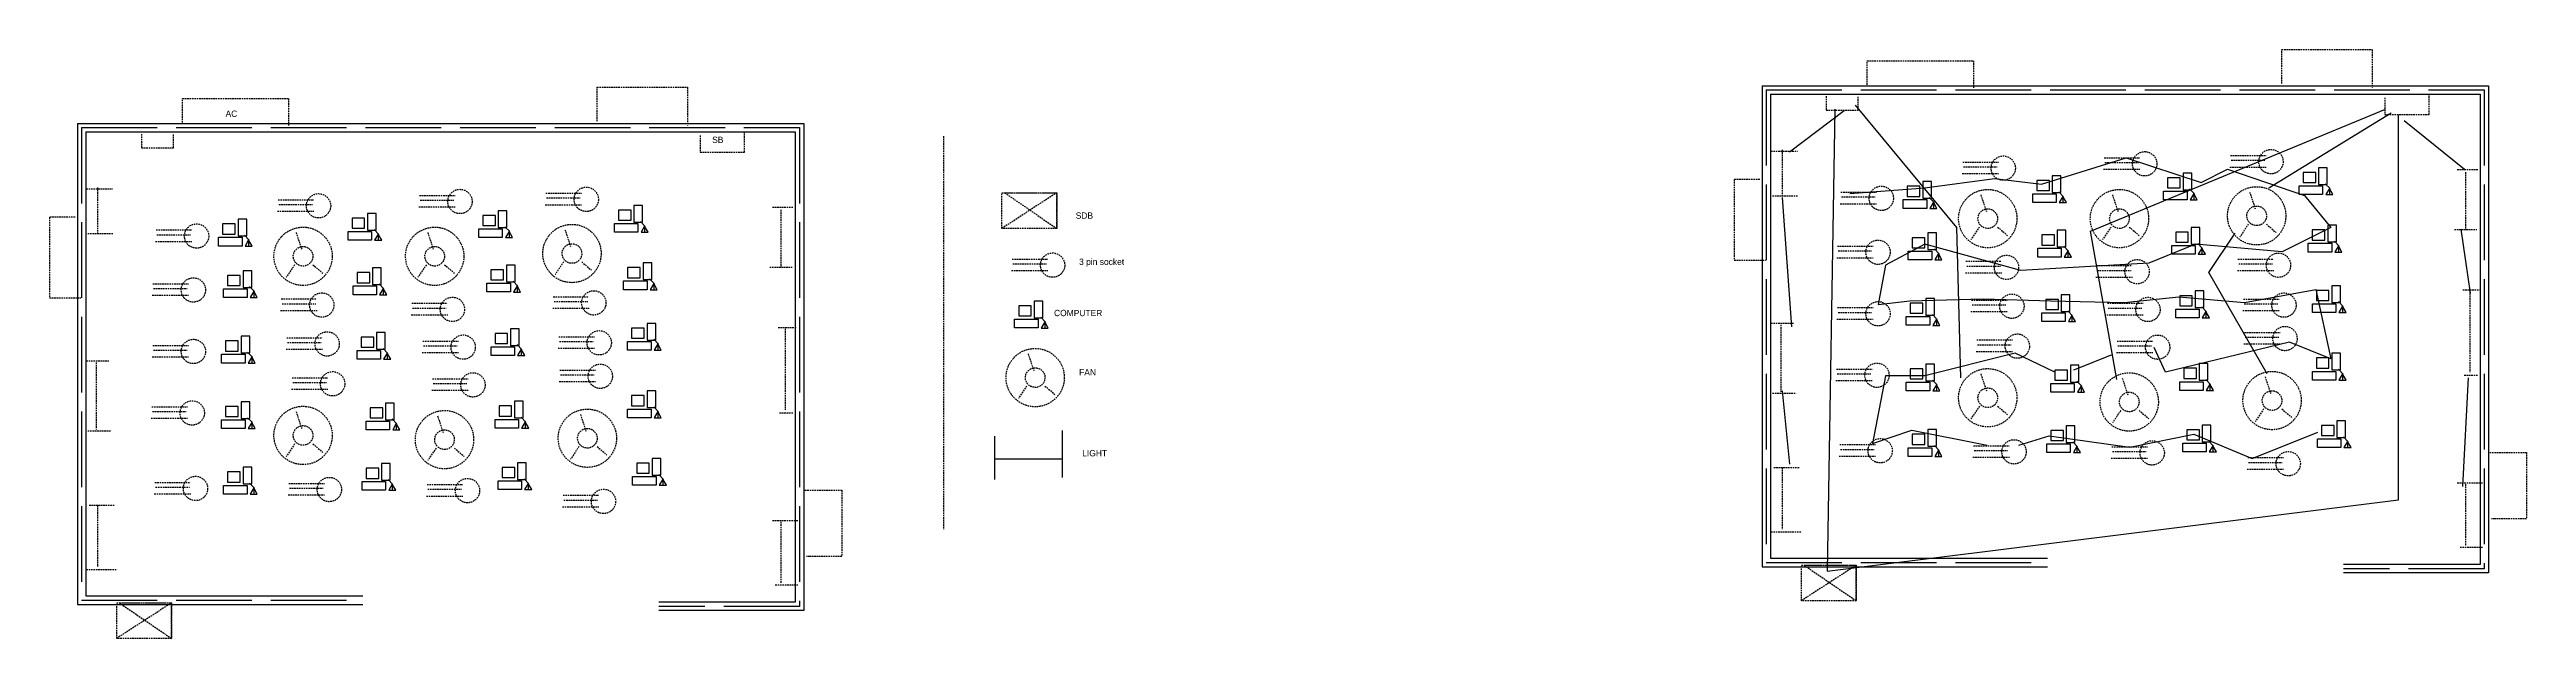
# Model space of a CAD drawing. Header units: inches. Extents: x -393 to 5496, y 108 to 1509.
import ezdxf

# ---------------------------------------------------------------- set-up
doc = ezdxf.new("R2010")
doc.units = ezdxf.units.IN
doc.header["$LTSCALE"] = 15
doc.header["$MEASUREMENT"] = 0
doc.linetypes.add('ACAD_ISO02W100', pattern=[15, 12, -3])
doc.linetypes.add('DASHED2', pattern=[0.375, 0.25, -0.125])

msp = doc.modelspace()

# ---------------------------------------------------------------- linework, layer by layer
at = {"color": 0, "linetype": 'DASHED2'}
for p, q in [((3928.9, 1424.5), (3928.9, 1481.6)), ((3928.9, 1481.6), (4181.2, 1481.6)), ((4181.2, 1481.6), (4181.2, 1417.8)), ((4914.5, 1427.9), (4914.5, 1508.5)), ((4914.5, 1508.5), (5129.8, 1508.5)), ((5129.8, 1508.5), (5129.8, 1417.8)), ((908.6, 1338.3), (908.6, 1418.9)), ((908.6, 1418.9), (1123.8, 1418.9)), ((1123.8, 1418.9), (1123.8, 1328.2)), ((-77, 1334.9), (-77, 1392)), ((-77, 1392), (175.2, 1392)), ((175.2, 1392), (175.2, 1328.2)), ((3831.5, 1397.3), (3831.5, 1364.3)), ((3831.5, 1364.3), (3907.3, 1364.3)), ((3907.3, 1364.3), (3907.3, 1397.3)), ((5159.9, 1394), (5159.9, 1354.4)), ((5265.4, 1354.4), (5265.4, 1400.6)), ((-174.4, 1307.7), (-174.4, 1274.7)), ((-98.6, 1274.7), (-98.6, 1307.7)), ((1154, 1304.4), (1154, 1264.9)), ((1259.5, 1264.9), (1259.5, 1311)), ((1732.7, 1302.6), (1732.7, 368.4)), ((5159.9, 1354.4), (5265.4, 1354.4)), ((-174.4, 1274.7), (-98.6, 1274.7)), ((1154, 1264.9), (1259.5, 1264.9)), ((3700.1, 1266.9), (3763.3, 1266.9)), ((3726.7, 1270.2), (3726.7, 1160.4)), ((4156, 1241.1), (4240.8, 1241.1)), ((4156, 1241.1), (4231, 1241.1)), ((4492.2, 1251.4), (4577.1, 1251.4)), ((4492.2, 1251.4), (4567.3, 1251.4)), ((4493.9, 1240.1), (4574.1, 1240.1)), ((4792.5, 1256.5), (4877.4, 1256.5)), ((4792.5, 1256.5), (4867.6, 1256.5)), ((4794.2, 1245.2), (4874.4, 1245.2)), ((-279.2, 1180.6), (-279.2, 1070.8)), ((3673.2, 1199.3), (3612.7, 1199.3)), ((3612.7, 1199.3), (3612.7, 1007.7)), ((4154.5, 1213.8), (4241.1, 1213.8)), ((4157.7, 1229.8), (4237.9, 1229.8)), ((4490.7, 1224), (4577.3, 1224)), ((4791, 1229.2), (4877.6, 1229.2)), ((5331.8, 1223.7), (5381.7, 1223.7)), ((5351.7, 1217), (5351.7, 1080.6)), ((-305.8, 1177.3), (-242.6, 1177.3)), ((148.5, 1124.2), (235.2, 1124.2)), ((150.1, 1151.5), (234.9, 1151.5)), ((150.1, 1151.5), (225.1, 1151.5)), ((151.8, 1140.2), (232, 1140.2)), ((484.8, 1134.5), (571.4, 1134.5)), ((486.3, 1161.8), (571.1, 1161.8)), ((486.3, 1161.8), (561.4, 1161.8)), ((488, 1150.5), (568.2, 1150.5)), ((785.1, 1139.6), (871.7, 1139.6)), ((786.6, 1166.9), (871.5, 1166.9)), ((786.6, 1166.9), (861.7, 1166.9)), ((788.3, 1155.6), (868.5, 1155.6)), ((1325.8, 1134.1), (1375.8, 1134.1)), ((1345.8, 1127.4), (1345.8, 991)), ((1871.2, 1083.3), (1871.2, 1168.1)), ((1871.2, 1168.1), (2001.7, 1168.1)), ((2001.7, 1168.1), (1871.2, 1083.3)), ((1877.7, 1168.1), (2001.7, 1168.1)), ((1877.7, 1168.1), (2001.7, 1083.3)), ((2001.7, 1168.1), (2001.7, 1083.3)), ((2001.7, 1083.3), (2001.7, 1168.1)), ((3703.4, 1160.4), (3763.3, 1160.4)), ((3864.4, 1142), (3951, 1142)), ((3865.9, 1169.3), (3950.8, 1169.3)), ((3865.9, 1169.3), (3941, 1169.3)), ((3867.6, 1158), (3947.8, 1158)), ((4198.9, 1163.1), (4212.2, 1123.2)), ((4511.9, 1163.1), (4525.2, 1123.2)), ((4838.2, 1169.8), (4851.6, 1129.9)), ((-332.7, 1109.7), (-393.3, 1109.7)), ((-393.3, 1109.7), (-393.3, 918.1)), ((-302.5, 1070.8), (-242.6, 1070.8)), ((-140, 1079.7), (-55.1, 1079.7)), ((-140, 1079.7), (-64.9, 1079.7)), ((-138.3, 1068.4), (-58.1, 1068.4)), ((193, 1073.5), (206.3, 1033.6)), ((506, 1073.5), (519.3, 1033.6)), ((832.3, 1080.2), (845.6, 1040.3)), ((2001.7, 1083.3), (1871.2, 1083.3)), ((4195.6, 1086.6), (4175.6, 1056.7)), ((4238.8, 1086.6), (4262.2, 1066.6)), ((4508.6, 1086.6), (4488.6, 1056.7)), ((4551.9, 1086.6), (4575.2, 1066.6)), ((4834.9, 1093.3), (4814.9, 1063.3)), ((4878.2, 1093.3), (4901.5, 1073.3)), ((5325.1, 1080.6), (5378.4, 1080.6)), ((-141.5, 1052.4), (-54.9, 1052.4)), ((829, 1003.7), (809, 973.7)), ((872.3, 1003.7), (895.6, 983.7)), ((1895.5, 1010.5), (1980.3, 1010.5)), ((1895.5, 1010.5), (1970.5, 1010.5)), ((3612.7, 1007.7), (3686.7, 1007.7)), ((3856.7, 1013.7), (3943.3, 1013.7)), ((3858.2, 1041.1), (3943.1, 1041.1)), ((3858.2, 1041.1), (3933.3, 1041.1)), ((3859.9, 1029.8), (3940.1, 1029.8)), ((4163.7, 1005.2), (4248.5, 1005.2)), ((4163.7, 1005.2), (4238.7, 1005.2)), ((4810.5, 1010.3), (4895.3, 1010.3)), ((4810.5, 1010.3), (4885.5, 1010.3)), ((-147.7, 951.5), (-62.8, 951.5)), ((-147.7, 951.5), (-72.6, 951.5)), ((189.6, 997), (169.7, 967.1)), ((232.9, 997), (256.2, 977)), ((502.7, 997), (482.7, 967.1)), ((545.9, 997), (569.3, 977)), ((1319.2, 991), (1372.5, 991)), ((1893.9, 983.1), (1980.6, 983.1)), ((1897.2, 999.2), (1977.4, 999.2)), ((4162.2, 977.8), (4248.8, 977.8)), ((4165.4, 993.9), (4245.6, 993.9)), ((4472.7, 967.6), (4559.4, 967.6)), ((4474.2, 994.9), (4559.1, 994.9)), ((4474.2, 994.9), (4549.3, 994.9)), ((4475.9, 983.6), (4556.2, 983.6)), ((4809, 983), (4895.6, 983)), ((4812.2, 999), (4892.4, 999)), ((-393.3, 918.1), (-319.2, 918.1)), ((-149.2, 924.2), (-62.6, 924.2)), ((-146, 940.2), (-65.8, 940.2)), ((156.2, 888.2), (242.9, 888.2)), ((157.8, 915.6), (242.6, 915.6)), ((157.8, 915.6), (232.8, 915.6)), ((159.5, 904.3), (239.7, 904.3)), ((468.3, 905.3), (553.2, 905.3)), ((468.3, 905.3), (543.4, 905.3)), ((470, 894), (550.2, 894)), ((803.1, 893.4), (889.7, 893.4)), ((804.6, 920.7), (889.4, 920.7)), ((804.6, 920.7), (879.6, 920.7)), ((806.3, 909.4), (886.5, 909.4)), ((3858.2, 894.9), (3943.1, 894.9)), ((3858.2, 894.9), (3933.3, 894.9)), ((3859.9, 883.6), (3940.1, 883.6)), ((4175, 885.5), (4261.6, 885.5)), ((4176.5, 912.9), (4261.3, 912.9)), ((4176.5, 912.9), (4251.6, 912.9)), ((4178.2, 901.5), (4258.4, 901.5)), ((4499.9, 905.2), (4584.8, 905.2)), ((4499.9, 905.2), (4575, 905.2)), ((4501.6, 893.9), (4581.8, 893.9)), ((4821.8, 888.1), (4908.4, 888.1)), ((4823.3, 915.4), (4908.2, 915.4)), ((4823.3, 915.4), (4898.4, 915.4)), ((4825, 904.1), (4905.2, 904.1)), ((5345.1, 937.5), (5388.4, 937.5)), ((5361.7, 934.2), (5361.7, 741.2)), ((466.8, 878), (553.5, 878)), ((817.4, 825.8), (902.3, 825.8)), ((817.4, 825.8), (892.5, 825.8)), ((1339.2, 847.9), (1382.4, 847.9)), ((1355.8, 844.6), (1355.8, 651.6)), ((3700.1, 857.7), (3753.3, 857.7)), ((3723.4, 854.3), (3723.4, 694.6)), ((3856.7, 867.6), (3943.3, 867.6)), ((4498.4, 877.8), (4585, 877.8)), ((4825.9, 835.9), (4910.7, 835.9)), ((4825.9, 835.9), (4900.9, 835.9)), ((4827.6, 824.6), (4907.8, 824.6)), ((-305.8, 768.1), (-252.6, 768.1)), ((-149.2, 778), (-62.6, 778)), ((-147.7, 805.3), (-62.8, 805.3)), ((-147.7, 805.3), (-72.6, 805.3)), ((-146, 794), (-65.8, 794)), ((169.1, 795.9), (255.7, 795.9)), ((170.6, 823.3), (255.4, 823.3)), ((170.6, 823.3), (245.6, 823.3)), ((172.3, 812), (252.5, 812)), ((492.5, 788.2), (579.1, 788.2)), ((494, 815.6), (578.8, 815.6)), ((494, 815.6), (569.1, 815.6)), ((495.7, 804.3), (575.9, 804.3)), ((815.9, 798.5), (902.5, 798.5)), ((819.1, 814.5), (899.3, 814.5)), ((1933.7, 785.1), (1947, 745.2)), ((4187.8, 790.6), (4274.5, 790.6)), ((4189.3, 818), (4274.2, 818)), ((4189.3, 818), (4264.4, 818)), ((4191, 806.7), (4271.2, 806.7)), ((4521.5, 788.1), (4608.1, 788.1)), ((4523, 815.4), (4607.9, 815.4)), ((4523, 815.4), (4598.1, 815.4)), ((4524.7, 804.1), (4604.9, 804.1)), ((4824.4, 808.6), (4911, 808.6)), ((-282.5, 764.7), (-282.5, 605)), ((183.4, 728.4), (268.3, 728.4)), ((183.4, 728.4), (258.5, 728.4)), ((185.1, 717.1), (265.3, 717.1)), ((517.1, 725.8), (601.9, 725.8)), ((517.1, 725.8), (592.2, 725.8)), ((518.8, 714.5), (599, 714.5)), ((818.5, 719), (905.1, 719)), ((820, 746.3), (904.8, 746.3)), ((820, 746.3), (895, 746.3)), ((821.7, 735), (901.9, 735)), ((1930.4, 708.6), (1910.4, 678.6)), ((1973.7, 708.6), (1997, 688.6)), ((3854.2, 721.4), (3940.8, 721.4)), ((3855.7, 748.7), (3940.5, 748.7)), ((3855.7, 748.7), (3930.7, 748.7)), ((3857.4, 737.4), (3937.6, 737.4)), ((4198.9, 737.2), (4212.2, 697.3)), ((4535.2, 727.3), (4548.5, 687.3)), ((4874.9, 730.6), (4888.2, 690.7)), ((5348.4, 734.6), (5381.7, 734.6)), ((-150.3, 659.1), (-65.4, 659.1)), ((-150.3, 659.1), (-75.2, 659.1)), ((181.9, 701), (268.5, 701)), ((515.6, 698.5), (602.2, 698.5)), ((3703.4, 691.3), (3760, 691.3)), ((4195.6, 660.7), (4175.6, 630.8)), ((4238.8, 660.7), (4262.2, 640.8)), ((4531.9, 650.7), (4511.9, 620.8)), ((4575.2, 650.7), (4598.5, 630.8)), ((4871.5, 654.1), (4851.6, 624.1)), ((4914.8, 654.1), (4938.1, 634.1)), ((-302.5, 601.7), (-245.9, 601.7)), ((-151.8, 631.8), (-65.1, 631.8)), ((-148.6, 647.8), (-68.3, 647.8)), ((193, 647.6), (206.3, 607.7)), ((529.3, 637.7), (542.6, 597.7)), ((869, 641), (882.3, 601.1)), ((1342.5, 645), (1375.8, 645)), ((189.6, 571.1), (169.7, 541.2)), ((232.9, 571.1), (256.2, 551.2)), ((526, 561.1), (506, 531.2)), ((569.3, 561.1), (592.6, 541.2)), ((865.6, 564.5), (845.6, 534.5)), ((908.9, 564.5), (932.2, 544.5)), ((3861.9, 541.9), (3948.5, 541.9)), ((3863.4, 569.2), (3948.2, 569.2)), ((3863.4, 569.2), (3938.4, 569.2)), ((3865.1, 557.9), (3945.3, 557.9)), ((4180.1, 539.3), (4266.8, 539.3)), ((4181.6, 566.6), (4266.5, 566.6)), ((4181.6, 566.6), (4256.7, 566.6)), ((4183.3, 555.3), (4263.5, 555.3)), ((4508.7, 536.7), (4595.3, 536.7)), ((4510.2, 564.1), (4595, 564.1)), ((4510.2, 564.1), (4585.2, 564.1)), ((4511.9, 552.8), (4592.1, 552.8)), ((4833.6, 538.4), (4918.4, 538.4)), ((4833.6, 538.4), (4908.6, 538.4)), ((5409, 550.6), (5496.4, 550.6)), ((5496.4, 550.6), (5496.4, 392.7)), ((-142.6, 479.6), (-57.7, 479.6)), ((-142.6, 479.6), (-67.5, 479.6)), ((175.7, 477), (260.6, 477)), ((175.7, 477), (250.8, 477)), ((504.3, 474.5), (589.1, 474.5)), ((504.3, 474.5), (579.3, 474.5)), ((3706.7, 515), (3766.7, 515)), ((3726.7, 515), (3726.7, 368.6)), ((4832.1, 511.1), (4918.7, 511.1)), ((4835.3, 527.1), (4915.5, 527.1)), ((5331.8, 478.4), (5391.7, 478.4)), ((5351.7, 475), (5351.7, 328.7)), ((-299.2, 425.4), (-239.2, 425.4)), ((-279.2, 425.4), (-279.2, 279)), ((-144.1, 452.3), (-57.4, 452.3)), ((-140.9, 468.3), (-60.6, 468.3)), ((174.2, 449.7), (260.8, 449.7)), ((177.4, 465.7), (257.6, 465.7)), ((502.8, 447.1), (589.4, 447.1)), ((506, 463.2), (586.2, 463.2)), ((826.2, 421.5), (912.8, 421.5)), ((827.7, 448.8), (912.5, 448.8)), ((827.7, 448.8), (902.7, 448.8)), ((829.4, 437.5), (909.6, 437.5)), ((1403, 461), (1490.5, 461)), ((1490.5, 461), (1490.5, 303.1)), ((1325.8, 388.8), (1385.8, 388.8)), ((1345.8, 385.4), (1345.8, 239.1)), ((3700.1, 361.9), (3773.3, 361.9)), ((5419.1, 392.7), (5412.3, 392.7)), ((5496.4, 392.7), (5419.1, 392.7)), ((1413.1, 303.1), (1406.4, 303.1)), ((1490.5, 303.1), (1413.1, 303.1)), ((5338.4, 325.3), (5391.7, 325.3)), ((-305.8, 272.3), (-232.6, 272.3)), ((1332.5, 235.7), (1385.8, 235.7)), ((3772.3, 198.1), (3772.3, 282.8)), ((3772.3, 282.8), (3902.9, 282.8)), ((3902.9, 282.8), (3772.3, 198.1)), ((3778.9, 282.8), (3902.9, 282.8)), ((3778.9, 282.8), (3902.9, 198.1)), ((3902.9, 282.8), (3902.9, 198.1)), ((3902.9, 198.1), (3902.9, 282.8)), ((-233.6, 108.5), (-233.6, 193.2)), ((-233.6, 193.2), (-103.1, 193.2)), ((-103.1, 193.2), (-233.6, 108.5)), ((-227.1, 193.2), (-103.1, 193.2)), ((-227.1, 193.2), (-103.1, 108.5)), ((-103.1, 193.2), (-103.1, 108.5)), ((-103.1, 108.5), (-103.1, 193.2)), ((3902.9, 198.1), (3772.3, 198.1)), ((-103.1, 108.5), (-233.6, 108.5))]:
    msp.add_line(p, q, dxfattribs=at)
at = {"color": 0}
for p, q in [((3678.8, 1422.5), (3678.8, 279.1)), ((3678.8, 1422.5), (5406, 1422.5)), ((5406, 1422.5), (5406, 264.3)), ((3698.8, 1402.5), (3698.8, 299.1)), ((3698.8, 1402.5), (5386, 1402.5)), ((5386, 1402.5), (5386, 284.3)), ((-327.1, 1332.9), (1400.1, 1332.9)), ((-327.1, 1332.9), (-327.1, 189.5)), ((-307.1, 1312.9), (1380.1, 1312.9)), ((-307.1, 1312.9), (-307.1, 209.5)), ((1380.1, 1312.9), (1380.1, 194.7)), ((1400.1, 1332.9), (1400.1, 174.7)), ((4060.8, 1194.7), (4060.8, 1155)), ((4081.4, 1194.7), (4060.8, 1194.7)), ((4081.4, 1155), (4081.4, 1194.7)), ((4368.7, 1208.4), (4368.7, 1168.8)), ((4389.2, 1208.4), (4368.7, 1208.4)), ((4389.2, 1168.8), (4389.2, 1208.4)), ((4679.9, 1215), (4679.9, 1175.3)), ((4700.4, 1215), (4679.9, 1215)), ((4700.4, 1175.3), (4700.4, 1215)), ((4956.1, 1184.6), (5011.8, 1184.6)), ((4956.1, 1163.8), (4956.1, 1184.6)), ((5002.3, 1227.6), (5002.3, 1187.9)), ((5022.9, 1227.6), (5002.3, 1227.6)), ((5002.3, 1187.9), (5022.9, 1187.9)), ((5011.8, 1184.6), (5011.8, 1163.8)), ((5029.3, 1177.8), (5018, 1189.6)), ((5022.9, 1187.9), (5022.9, 1227.6)), ((673.9, 1125.4), (673.9, 1085.7)), ((694.5, 1125.4), (673.9, 1125.4)), ((694.5, 1085.7), (694.5, 1125.4)), ((996.4, 1138), (996.4, 1098.3)), ((1017, 1138), (996.4, 1138)), ((1017, 1098.3), (1017, 1138)), ((4014.5, 1151.7), (4070.3, 1151.7)), ((4014.5, 1130.9), (4014.5, 1151.7)), ((4070.3, 1130.9), (4014.5, 1130.9)), ((4060.8, 1155), (4081.4, 1155)), ((4070.3, 1151.7), (4070.3, 1130.9)), ((4087.7, 1144.9), (4076.5, 1156.7)), ((4086.2, 1145), (4086.2, 1132.3)), ((4322.4, 1165.4), (4378.1, 1165.4)), ((4322.4, 1144.7), (4322.4, 1165.4)), ((4378.1, 1144.7), (4322.4, 1144.7)), ((4368.7, 1168.8), (4389.2, 1168.8)), ((4378.1, 1165.4), (4378.1, 1144.7)), ((4395.6, 1158.7), (4384.4, 1170.5)), ((4394, 1158.7), (4394, 1146)), ((4633.6, 1172), (4689.3, 1172)), ((4633.6, 1151.2), (4633.6, 1172)), ((4689.3, 1151.2), (4633.6, 1151.2)), ((4679.9, 1175.3), (4700.4, 1175.3)), ((4689.3, 1172), (4689.3, 1151.2)), ((4706.8, 1165.2), (4695.5, 1177)), ((4705.2, 1165.3), (4705.2, 1152.5)), ((5011.8, 1163.8), (4956.1, 1163.8)), ((5027.7, 1177.9), (5027.7, 1165.2)), ((8.6, 1062.1), (64.4, 1062.1)), ((8.6, 1041.4), (8.6, 1062.1)), ((54.9, 1105.1), (54.9, 1065.4)), ((75.5, 1105.1), (54.9, 1105.1)), ((54.9, 1065.4), (75.5, 1065.4)), ((64.4, 1062.1), (64.4, 1041.4)), ((81.8, 1055.3), (70.6, 1067.1)), ((75.5, 1065.4), (75.5, 1105.1)), ((316.5, 1075.8), (372.2, 1075.8)), ((316.5, 1055.1), (316.5, 1075.8)), ((362.8, 1118.8), (362.8, 1079.2)), ((383.3, 1118.8), (362.8, 1118.8)), ((362.8, 1079.2), (383.3, 1079.2)), ((372.2, 1075.8), (372.2, 1055.1)), ((389.7, 1069.1), (378.4, 1080.9)), ((383.3, 1079.2), (383.3, 1118.8)), ((388.1, 1069.1), (388.1, 1056.4)), ((627.7, 1082.4), (683.4, 1082.4)), ((627.7, 1061.6), (627.7, 1082.4)), ((683.4, 1061.6), (627.7, 1061.6)), ((673.9, 1085.7), (694.5, 1085.7)), ((683.4, 1082.4), (683.4, 1061.6)), ((700.9, 1075.6), (689.6, 1087.4)), ((699.3, 1075.7), (699.3, 1063)), ((950.1, 1095), (1005.9, 1095)), ((950.1, 1074.2), (950.1, 1095)), ((1005.9, 1074.2), (950.1, 1074.2)), ((996.4, 1098.3), (1017, 1098.3)), ((1005.9, 1095), (1005.9, 1074.2)), ((1023.3, 1088.2), (1012.1, 1100)), ((1021.8, 1088.3), (1021.8, 1075.6)), ((4072.8, 1072.4), (4072.8, 1032.8)), ((4093.4, 1072.4), (4072.8, 1072.4)), ((4093.4, 1032.8), (4093.4, 1072.4)), ((4380.7, 1079), (4380.7, 1039.4)), ((4401.2, 1079), (4380.7, 1079)), ((4401.2, 1039.4), (4401.2, 1079)), ((4699, 1085.5), (4699, 1045.9)), ((4719.6, 1085.5), (4699, 1085.5)), ((4719.6, 1045.9), (4719.6, 1085.5)), ((5023.9, 1090.9), (5023.9, 1051.3)), ((5044.5, 1090.9), (5023.9, 1090.9)), ((5044.5, 1051.3), (5044.5, 1090.9)), ((64.4, 1041.4), (8.6, 1041.4)), ((80.2, 1055.4), (80.2, 1042.7)), ((372.2, 1055.1), (316.5, 1055.1)), ((1018, 1001.3), (1018, 961.7)), ((1038.6, 1001.3), (1018, 1001.3)), ((1038.6, 961.7), (1038.6, 1001.3)), ((4026.5, 1029.4), (4082.3, 1029.4)), ((4026.5, 1008.7), (4026.5, 1029.4)), ((4082.3, 1008.7), (4026.5, 1008.7)), ((4072.8, 1032.8), (4093.4, 1032.8)), ((4082.3, 1029.4), (4082.3, 1008.7)), ((4099.7, 1022.7), (4088.5, 1034.5)), ((4098.2, 1022.7), (4098.2, 1010)), ((4334.4, 1036), (4390.1, 1036)), ((4334.4, 1015.3), (4334.4, 1036)), ((4390.1, 1015.3), (4334.4, 1015.3)), ((4380.7, 1039.4), (4401.2, 1039.4)), ((4390.1, 1036), (4390.1, 1015.3)), ((4407.6, 1029.2), (4396.3, 1041)), ((4406, 1029.3), (4406, 1016.6)), ((4652.8, 1042.5), (4708.5, 1042.5)), ((4652.8, 1021.8), (4652.8, 1042.5)), ((4708.5, 1021.8), (4652.8, 1021.8)), ((4699, 1045.9), (4719.6, 1045.9)), ((4708.5, 1042.5), (4708.5, 1021.8)), ((4726, 1035.8), (4714.7, 1047.6)), ((4724.4, 1035.8), (4724.4, 1023.1)), ((4977.7, 1047.9), (5033.4, 1047.9)), ((4977.7, 1027.2), (4977.7, 1047.9)), ((5033.4, 1027.2), (4977.7, 1027.2)), ((5023.9, 1051.3), (5044.5, 1051.3)), ((5033.4, 1047.9), (5033.4, 1027.2)), ((5050.8, 1041.2), (5039.6, 1053)), ((5049.3, 1041.2), (5049.3, 1028.5)), ((66.9, 982.8), (66.9, 943.2)), ((87.5, 982.8), (66.9, 982.8)), ((66.9, 943.2), (87.5, 943.2)), ((93.8, 933.1), (82.6, 944.9)), ((87.5, 943.2), (87.5, 982.8)), ((328.5, 946.4), (384.2, 946.4)), ((328.5, 925.7), (328.5, 946.4)), ((374.8, 989.4), (374.8, 949.8)), ((395.3, 989.4), (374.8, 989.4)), ((374.8, 949.8), (395.3, 949.8)), ((384.2, 946.4), (384.2, 925.7)), ((401.7, 939.6), (390.4, 951.4)), ((395.3, 949.8), (395.3, 989.4)), ((646.9, 952.9), (702.6, 952.9)), ((646.9, 932.2), (646.9, 952.9)), ((693.1, 995.9), (693.1, 956.3)), ((713.7, 995.9), (693.1, 995.9)), ((693.1, 956.3), (713.7, 956.3)), ((702.6, 952.9), (702.6, 932.2)), ((720, 946.2), (708.8, 958)), ((713.7, 956.3), (713.7, 995.9)), ((718.5, 946.2), (718.5, 933.5)), ((971.7, 958.3), (1027.5, 958.3)), ((971.7, 937.6), (971.7, 958.3)), ((1018, 961.7), (1038.6, 961.7)), ((1027.5, 958.3), (1027.5, 937.6)), ((1044.9, 951.6), (1033.7, 963.4)), ((1043.4, 951.6), (1043.4, 938.9)), ((5033.5, 947.1), (5033.5, 907.5)), ((5054.1, 947.1), (5033.5, 947.1)), ((5054.1, 907.5), (5054.1, 947.1)), ((20.6, 939.8), (76.4, 939.8)), ((20.6, 919.1), (20.6, 939.8)), ((76.4, 919.1), (20.6, 919.1)), ((76.4, 939.8), (76.4, 919.1)), ((92.2, 933.1), (92.2, 920.4)), ((384.2, 925.7), (328.5, 925.7)), ((400.1, 939.7), (400.1, 927)), ((702.6, 932.2), (646.9, 932.2)), ((1027.5, 937.6), (971.7, 937.6)), ((1947.9, 910.3), (1947.9, 870.7)), ((1968.5, 910.3), (1947.9, 910.3)), ((1968.5, 870.7), (1968.5, 910.3)), ((4068, 916.6), (4068, 877)), ((4088.6, 916.6), (4068, 916.6)), ((4088.6, 877), (4088.6, 916.6)), ((4390.3, 925.6), (4390.3, 885.9)), ((4410.8, 925.6), (4390.3, 925.6)), ((4390.3, 885.9), (4410.8, 885.9)), ((4417.2, 875.8), (4405.9, 887.6)), ((4410.8, 885.9), (4410.8, 925.6)), ((4662.4, 891.5), (4718.1, 891.5)), ((4662.4, 870.8), (4662.4, 891.5)), ((4708.6, 934.5), (4708.6, 894.9)), ((4729.2, 934.5), (4708.6, 934.5)), ((4708.6, 894.9), (4729.2, 894.9)), ((4718.1, 891.5), (4718.1, 870.8)), ((4735.6, 884.8), (4724.3, 896.6)), ((4729.2, 894.9), (4729.2, 934.5)), ((4734, 884.8), (4734, 872.1)), ((4987.3, 904.1), (5043, 904.1)), ((4987.3, 883.4), (4987.3, 904.1)), ((5033.5, 907.5), (5054.1, 907.5)), ((5043, 904.1), (5043, 883.4)), ((5060.4, 897.4), (5049.2, 909.2)), ((5058.9, 897.4), (5058.9, 884.7)), ((62.1, 827), (62.1, 787.4)), ((82.7, 827), (62.1, 827)), ((82.7, 787.4), (82.7, 827)), ((384.4, 836), (384.4, 796.3)), ((404.9, 836), (384.4, 836)), ((404.9, 796.3), (404.9, 836)), ((702.7, 844.9), (702.7, 805.3)), ((723.3, 844.9), (702.7, 844.9)), ((723.3, 805.3), (723.3, 844.9)), ((1027.6, 857.5), (1027.6, 817.9)), ((1048.2, 857.5), (1027.6, 857.5)), ((1048.2, 817.9), (1048.2, 857.5)), ((1901.6, 867.3), (1957.4, 867.3)), ((1901.6, 846.6), (1901.6, 867.3)), ((1957.4, 846.6), (1901.6, 846.6)), ((1947.9, 870.7), (1968.5, 870.7)), ((1957.4, 867.3), (1957.4, 846.6)), ((1974.8, 860.6), (1963.6, 872.4)), ((1973.3, 860.6), (1973.3, 847.9)), ((4021.7, 873.6), (4077.5, 873.6)), ((4021.7, 852.9), (4021.7, 873.6)), ((4077.5, 852.9), (4021.7, 852.9)), ((4068, 877), (4088.6, 877)), ((4077.5, 873.6), (4077.5, 852.9)), ((4094.9, 866.9), (4083.7, 878.7)), ((4093.4, 866.9), (4093.4, 854.2)), ((4344, 882.6), (4399.7, 882.6)), ((4344, 861.8), (4344, 882.6)), ((4399.7, 861.8), (4344, 861.8)), ((4399.7, 882.6), (4399.7, 861.8)), ((4415.6, 875.9), (4415.6, 863.2)), ((4718.1, 870.8), (4662.4, 870.8)), ((5043, 883.4), (4987.3, 883.4)), ((15.8, 784), (71.6, 784)), ((15.8, 763.3), (15.8, 784)), ((62.1, 787.4), (82.7, 787.4)), ((71.6, 784), (71.6, 763.3)), ((89, 777.3), (77.8, 789.1)), ((87.4, 777.3), (87.4, 764.6)), ((338.1, 793), (393.8, 793)), ((338.1, 772.2), (338.1, 793)), ((393.8, 772.2), (338.1, 772.2)), ((384.4, 796.3), (404.9, 796.3)), ((393.8, 793), (393.8, 772.2)), ((411.3, 786.2), (400, 798)), ((409.7, 786.3), (409.7, 773.6)), ((656.5, 801.9), (712.2, 801.9)), ((656.5, 781.2), (656.5, 801.9)), ((712.2, 781.2), (656.5, 781.2)), ((702.7, 805.3), (723.3, 805.3)), ((712.2, 801.9), (712.2, 781.2)), ((729.6, 795.2), (718.4, 807)), ((728.1, 795.2), (728.1, 782.5)), ((981.3, 814.5), (1037.1, 814.5)), ((981.3, 793.8), (981.3, 814.5)), ((1037.1, 793.8), (981.3, 793.8)), ((1027.6, 817.9), (1048.2, 817.9)), ((1037.1, 814.5), (1037.1, 793.8)), ((1054.5, 807.8), (1043.3, 819.6)), ((1053, 807.8), (1053, 795.1)), ((5033.5, 786.5), (5033.5, 746.9)), ((5054.1, 786.5), (5033.5, 786.5)), ((5054.1, 746.9), (5054.1, 786.5)), ((71.6, 763.3), (15.8, 763.3)), ((4021.7, 717.8), (4077.5, 717.8)), ((4021.7, 697.1), (4021.7, 717.8)), ((4068, 760.8), (4068, 721.2)), ((4088.6, 760.8), (4068, 760.8)), ((4068, 721.2), (4088.6, 721.2)), ((4077.5, 717.8), (4077.5, 697.1)), ((4094.9, 711.1), (4083.7, 722.9)), ((4088.6, 721.2), (4088.6, 760.8)), ((4093.4, 711.1), (4093.4, 698.4)), ((4365.6, 714.8), (4421.3, 714.8)), ((4365.6, 694), (4365.6, 714.8)), ((4411.9, 757.8), (4411.9, 718.1)), ((4432.4, 757.8), (4411.9, 757.8)), ((4411.9, 718.1), (4432.4, 718.1)), ((4421.3, 714.8), (4421.3, 694)), ((4438.8, 708), (4427.5, 719.8)), ((4432.4, 718.1), (4432.4, 757.8)), ((4437.2, 708.1), (4437.2, 695.4)), ((4672, 718.9), (4727.7, 718.9)), ((4672, 698.2), (4672, 718.9)), ((4718.2, 761.9), (4718.2, 722.3)), ((4738.8, 761.9), (4718.2, 761.9)), ((4718.2, 722.3), (4738.8, 722.3)), ((4727.7, 718.9), (4727.7, 698.2)), ((4745.2, 712.2), (4733.9, 724)), ((4738.8, 722.3), (4738.8, 761.9)), ((4743.6, 712.2), (4743.6, 699.5)), ((4987.3, 743.5), (5043, 743.5)), ((4987.3, 722.8), (4987.3, 743.5)), ((5043, 722.8), (4987.3, 722.8)), ((5033.5, 746.9), (5054.1, 746.9)), ((5043, 743.5), (5043, 722.8)), ((5060.4, 736.8), (5049.2, 748.6)), ((5058.9, 736.8), (5058.9, 724.1)), ((62.1, 671.2), (62.1, 631.6)), ((82.7, 671.2), (62.1, 671.2)), ((82.7, 631.6), (82.7, 671.2)), ((405.9, 668.2), (405.9, 628.5)), ((426.5, 668.2), (405.9, 668.2)), ((426.5, 628.5), (426.5, 668.2)), ((712.3, 672.3), (712.3, 632.7)), ((732.9, 672.3), (712.3, 672.3)), ((732.9, 632.7), (732.9, 672.3)), ((981.3, 653.9), (1037.1, 653.9)), ((981.3, 633.2), (981.3, 653.9)), ((1027.6, 696.9), (1027.6, 657.3)), ((1048.2, 696.9), (1027.6, 696.9)), ((1027.6, 657.3), (1048.2, 657.3)), ((1037.1, 653.9), (1037.1, 633.2)), ((1054.5, 647.2), (1043.3, 659)), ((1048.2, 657.3), (1048.2, 696.9)), ((4077.5, 697.1), (4021.7, 697.1)), ((4421.3, 694), (4365.6, 694)), ((4727.7, 698.2), (4672, 698.2)), ((15.8, 628.2), (71.6, 628.2)), ((15.8, 607.5), (15.8, 628.2)), ((71.6, 607.5), (15.8, 607.5)), ((62.1, 631.6), (82.7, 631.6)), ((71.6, 628.2), (71.6, 607.5)), ((89, 621.5), (77.8, 633.3)), ((87.4, 621.5), (87.4, 608.8)), ((359.7, 625.2), (415.4, 625.2)), ((359.7, 604.4), (359.7, 625.2)), ((415.4, 604.4), (359.7, 604.4)), ((405.9, 628.5), (426.5, 628.5)), ((415.4, 625.2), (415.4, 604.4)), ((432.9, 618.4), (421.6, 630.2)), ((431.3, 618.5), (431.3, 605.8)), ((666, 629.3), (721.8, 629.3)), ((666, 608.6), (666, 629.3)), ((721.8, 608.6), (666, 608.6)), ((712.3, 632.7), (732.9, 632.7)), ((721.8, 629.3), (721.8, 608.6)), ((739.2, 622.6), (728, 634.4)), ((737.7, 622.6), (737.7, 609.9)), ((1037.1, 633.2), (981.3, 633.2)), ((1053, 647.2), (1053, 634.5)), ((4072.8, 605), (4072.8, 565.4)), ((4093.4, 605), (4072.8, 605)), ((4093.4, 565.4), (4093.4, 605)), ((4402.3, 613.9), (4402.3, 574.3)), ((4422.8, 613.9), (4402.3, 613.9)), ((4422.8, 574.3), (4422.8, 613.9)), ((4725.4, 615.7), (4725.4, 576.1)), ((4746, 615.7), (4725.4, 615.7)), ((4746, 576.1), (4746, 615.7)), ((5045.5, 625.9), (5045.5, 586.3)), ((5066.1, 625.9), (5045.5, 625.9)), ((5066.1, 586.3), (5066.1, 625.9)), ((1039.6, 536.3), (1039.6, 496.7)), ((1060.2, 536.3), (1039.6, 536.3)), ((1060.2, 496.7), (1060.2, 536.3)), ((4026.5, 562), (4082.3, 562)), ((4026.5, 541.3), (4026.5, 562)), ((4082.3, 541.3), (4026.5, 541.3)), ((4072.8, 565.4), (4093.4, 565.4)), ((4082.3, 562), (4082.3, 541.3)), ((4099.7, 555.2), (4088.5, 567)), ((4098.2, 555.3), (4098.2, 542.6)), ((4356, 570.9), (4411.7, 570.9)), ((4356, 550.2), (4356, 570.9)), ((4411.7, 550.2), (4356, 550.2)), ((4402.3, 574.3), (4422.8, 574.3)), ((4411.7, 570.9), (4411.7, 550.2)), ((4429.2, 564.2), (4417.9, 576)), ((4427.6, 564.3), (4427.6, 551.5)), ((4679.2, 572.7), (4734.9, 572.7)), ((4679.2, 552), (4679.2, 572.7)), ((4734.9, 552), (4679.2, 552)), ((4725.4, 576.1), (4746, 576.1)), ((4734.9, 572.7), (4734.9, 552)), ((4752.4, 565.9), (4741.1, 577.7)), ((4750.8, 566), (4750.8, 553.3)), ((4999.2, 582.9), (5055, 582.9)), ((4999.2, 562.2), (4999.2, 582.9)), ((5055, 562.2), (4999.2, 562.2)), ((5045.5, 586.3), (5066.1, 586.3)), ((5055, 582.9), (5055, 562.2)), ((5072.4, 576.1), (5061.2, 587.9)), ((5070.9, 576.2), (5070.9, 563.5)), ((20.6, 472.4), (76.4, 472.4)), ((20.6, 451.7), (20.6, 472.4)), ((66.9, 515.4), (66.9, 475.8)), ((87.5, 515.4), (66.9, 515.4)), ((66.9, 475.8), (87.5, 475.8)), ((76.4, 472.4), (76.4, 451.7)), ((93.8, 465.6), (82.6, 477.4)), ((87.5, 475.8), (87.5, 515.4)), ((350.1, 481.3), (405.8, 481.3)), ((350.1, 460.6), (350.1, 481.3)), ((396.4, 524.3), (396.4, 484.7)), ((416.9, 524.3), (396.4, 524.3)), ((396.4, 484.7), (416.9, 484.7)), ((405.8, 481.3), (405.8, 460.6)), ((423.3, 474.6), (412, 486.4)), ((416.9, 484.7), (416.9, 524.3)), ((421.7, 474.7), (421.7, 461.9)), ((673.2, 483.1), (729, 483.1)), ((673.2, 462.4), (673.2, 483.1)), ((719.5, 526.1), (719.5, 486.5)), ((740.1, 526.1), (719.5, 526.1)), ((719.5, 486.5), (740.1, 486.5)), ((729, 483.1), (729, 462.4)), ((746.4, 476.3), (735.2, 488.1)), ((740.1, 486.5), (740.1, 526.1)), ((744.9, 476.4), (744.9, 463.7)), ((993.3, 493.3), (1049.1, 493.3)), ((993.3, 472.6), (993.3, 493.3)), ((1049.1, 472.6), (993.3, 472.6)), ((1039.6, 496.7), (1060.2, 496.7)), ((1049.1, 493.3), (1049.1, 472.6)), ((1066.5, 486.5), (1055.3, 498.3)), ((1065, 486.6), (1065, 473.9)), ((76.4, 451.7), (20.6, 451.7)), ((92.2, 465.7), (92.2, 453)), ((405.8, 460.6), (350.1, 460.6)), ((729, 462.4), (673.2, 462.4)), ((3698.8, 299.1), (4357.5, 299.1)), ((3678.8, 279.1), (4357.5, 279.1)), ((3688.8, 289.1), (3688.8, 289.1)), ((5386, 284.3), (5061.7, 284.3)), ((5406, 264.3), (5061.7, 264.3)), ((-327.1, 189.5), (351.5, 189.5)), ((-317.1, 199.5), (-317.1, 199.5)), ((-307.1, 209.5), (351.5, 209.5)), ((1380.1, 194.7), (1055.8, 194.7)), ((1400.1, 174.7), (1055.8, 174.7))]:
    msp.add_line(p, q, dxfattribs=at)
at = {"color": 0, "linetype": 'ACAD_ISO02W100'}
for p, q in [((3688.8, 1412.5), (3688.8, 289.1)), ((3688.8, 1412.5), (5396, 1412.5)), ((5396, 1412.5), (5396, 274.3)), ((-317.1, 1322.9), (-317.1, 199.5)), ((-317.1, 1322.9), (1390.1, 1322.9)), ((1390.1, 1322.9), (1390.1, 184.7)), ((3688.8, 289.1), (4357.5, 289.1)), ((5396, 274.3), (5061.7, 274.3)), ((-317.1, 199.5), (351.5, 199.5)), ((1390.1, 184.7), (1055.8, 184.7))]:
    msp.add_line(p, q, dxfattribs=at)
at = {"color": 1, "lineweight": 25}
for p, q in [((3874, 1362.5), (3744.4, 1264.3)), ((4142.2, 1085.6), (3900.8, 1375.9)), ((4459.5, 1076.7), (5161.2, 1367)), ((4884.1, 1179.4), (5174.6, 1358)), ((5205.9, 1340.2), (5348.9, 1224.1)), ((3726.5, 1157.1), (3748.9, 849)), ((4151.1, 728.4), (4142.2, 1085.6)), ((4522.1, 723.9), (4459.5, 1076.7)), ((4741.1, 978.5), (4803.6, 1072.2)), ((5340, 1081.2), (5362.3, 929.4)), ((4879.6, 737.3), (4741.1, 978.5)), ((5357.8, 728.4), (5344.4, 469.4)), ((3726.5, 697.1), (3744.4, 523))]:
    msp.add_line(p, q, dxfattribs=at)
at = {"color": 3, "lineweight": 25}
for p, q in [((3851.7, 1367), (3833.8, 268.4)), ((5192.5, 438.1), (5192.5, 1353.6)), ((4343.3, 1188.4), (4544.4, 1250.9)), ((4544.4, 1250.9), (4723.2, 1192.8)), ((3887.4, 1166), (4066.2, 1179.4)), ((4066.2, 1179.4), (4231.6, 1201.8)), ((4231.6, 1201.8), (4343.3, 1188.4)), ((4723.2, 1192.8), (4785.8, 1224.1)), ((4785.8, 1224.1), (4969, 1161.6)), ((4969, 1161.6), (5031.6, 1085.6)), ((5031.6, 1085.6), (4915.4, 1027.6)), ((4066.2, 1045.5), (3972.4, 996.3)), ((4294.1, 982.9), (4066.2, 1045.5)), ((4709.8, 1045.5), (4598.1, 1000.8)), ((4915.4, 1027.6), (4709.8, 1045.5)), ((3972.4, 996.3), (3954.5, 902.6)), ((4598.1, 1000.8), (4294.1, 982.9)), ((3954.5, 902.6), (4030.5, 911.5)), ((4030.5, 911.5), (4204.8, 916)), ((4204.8, 916), (4365.7, 911.5)), ((4365.7, 911.5), (4540, 907)), ((4540, 907), (4669.6, 920.4)), ((4669.6, 920.4), (4826, 907)), ((4826, 907), (4995.8, 938.3)), ((4995.8, 938.3), (5031.6, 773.1)), ((4280.7, 786.5), (4066.2, 732.9)), ((4374.6, 741.8), (4280.7, 786.5)), ((4508.7, 782), (4419.3, 746.3)), ((4638.3, 741.8), (4611.5, 799.8)), ((4933.3, 813.2), (4638.3, 741.8)), ((5031.6, 773.1), (4933.3, 813.2)), ((3972.4, 732.9), (3941.1, 572.1)), ((4066.2, 732.9), (3972.4, 732.9)), ((3941.1, 572.1), (4034.9, 603.4)), ((4034.9, 603.4), (4213.7, 567.6)), ((4289.7, 567.6), (4361.2, 590)), ((4361.2, 590), (4553.4, 563.2)), ((4553.4, 563.2), (4705.3, 594.4)), ((4705.3, 594.4), (4843.9, 536.4)), ((4843.9, 536.4), (5000.3, 598.9)), ((3833.8, 268.4), (5192.5, 438.1))]:
    msp.add_line(p, q, dxfattribs=at)
at = {"color": 0, "lineweight": 25}
for p, q in [((1853.8, 589.4), (1853.8, 486.6)), ((2014.7, 602.7), (2014.7, 491.1)), ((1853.8, 535.8), (2014.7, 535.8))]:
    msp.add_line(p, q, dxfattribs=at)
at = {"color": 0}
for points in [[(4024.1, 1159.4), (4054.1, 1159.4), (4054.1, 1183.4), (4024.1, 1183.4)], [(4332, 1173.2), (4362, 1173.2), (4362, 1197.2), (4332, 1197.2)], [(4643.1, 1179.7), (4673.1, 1179.7), (4673.1, 1203.7), (4643.1, 1203.7)], [(4965.6, 1192.3), (4995.6, 1192.3), (4995.6, 1216.3), (4965.6, 1216.3)], [(5027.7, 1178.5), (5019.2, 1163.8), (5036.2, 1163.8)], [(959.7, 1102.7), (989.7, 1102.7), (989.7, 1126.7), (959.7, 1126.7)], [(4086.1, 1145.6), (4077.6, 1130.9), (4094.6, 1130.9)], [(4394, 1159.4), (4385.5, 1144.7), (4402.5, 1144.7)], [(4705.2, 1165.9), (4696.7, 1151.2), (4713.7, 1151.2)], [(18.2, 1069.9), (48.2, 1069.9), (48.2, 1093.9), (18.2, 1093.9)], [(326, 1083.6), (356, 1083.6), (356, 1107.6), (326, 1107.6)], [(388.1, 1069.8), (379.6, 1055.1), (396.6, 1055.1)], [(637.2, 1090.1), (667.2, 1090.1), (667.2, 1114.1), (637.2, 1114.1)], [(699.3, 1076.3), (690.8, 1061.6), (707.8, 1061.6)], [(1021.7, 1088.9), (1013.2, 1074.2), (1030.3, 1074.2)], [(4036.1, 1037.2), (4066.1, 1037.2), (4066.1, 1061.2), (4036.1, 1061.2)], [(4344, 1043.8), (4374, 1043.8), (4374, 1067.8), (4344, 1067.8)], [(4662.3, 1050.3), (4692.3, 1050.3), (4692.3, 1074.3), (4662.3, 1074.3)], [(4987.2, 1055.7), (5017.2, 1055.7), (5017.2, 1079.7), (4987.2, 1079.7)], [(80.2, 1056), (71.7, 1041.3), (88.7, 1041.3)], [(4098.1, 1023.4), (4089.6, 1008.6), (4106.6, 1008.6)], [(4406, 1029.9), (4397.5, 1015.2), (4414.5, 1015.2)], [(4724.4, 1036.5), (4715.9, 1021.7), (4732.9, 1021.7)], [(5049.3, 1041.9), (5040.7, 1027.2), (5057.8, 1027.2)], [(30.2, 947.6), (60.2, 947.6), (60.2, 971.6), (30.2, 971.6)], [(338, 954.2), (368, 954.2), (368, 978.2), (338, 978.2)], [(656.4, 960.7), (686.4, 960.7), (686.4, 984.7), (656.4, 984.7)], [(718.5, 946.9), (709.9, 932.1), (727, 932.1)], [(981.3, 966.1), (1011.3, 966.1), (1011.3, 990.1), (981.3, 990.1)], [(1043.3, 952.3), (1034.8, 937.6), (1051.8, 937.6)], [(92.2, 933.8), (83.7, 919.1), (100.7, 919.1)], [(400.1, 940.3), (391.6, 925.6), (408.6, 925.6)], [(1911.2, 875.1), (1941.2, 875.1), (1941.2, 899.1), (1911.2, 899.1)], [(4031.3, 881.4), (4061.3, 881.4), (4061.3, 905.4), (4031.3, 905.4)], [(4353.6, 890.3), (4383.6, 890.3), (4383.6, 914.3), (4353.6, 914.3)], [(4671.9, 899.3), (4701.9, 899.3), (4701.9, 923.3), (4671.9, 923.3)], [(4734, 885.5), (4725.5, 870.7), (4742.5, 870.7)], [(4996.8, 911.9), (5026.8, 911.9), (5026.8, 935.9), (4996.8, 935.9)], [(5058.8, 898.1), (5050.3, 883.3), (5067.4, 883.3)], [(347.6, 800.7), (377.6, 800.7), (377.6, 824.7), (347.6, 824.7)], [(666, 809.7), (696, 809.7), (696, 833.7), (666, 833.7)], [(990.9, 822.3), (1020.9, 822.3), (1020.9, 846.3), (990.9, 846.3)], [(1973.2, 861.3), (1964.7, 846.5), (1981.7, 846.5)], [(4093.3, 867.6), (4084.8, 852.8), (4101.8, 852.8)], [(4415.6, 876.5), (4407.1, 861.8), (4424.1, 861.8)], [(25.4, 791.8), (55.4, 791.8), (55.4, 815.8), (25.4, 815.8)], [(87.4, 778), (78.9, 763.2), (95.9, 763.2)], [(409.7, 786.9), (401.2, 772.2), (418.2, 772.2)], [(728.1, 795.9), (719.5, 781.1), (736.6, 781.1)], [(1052.9, 808.5), (1044.4, 793.7), (1061.4, 793.7)], [(4996.8, 751.3), (5026.8, 751.3), (5026.8, 775.3), (4996.8, 775.3)], [(4031.3, 725.6), (4061.3, 725.6), (4061.3, 749.6), (4031.3, 749.6)], [(4093.3, 711.8), (4084.8, 697), (4101.8, 697)], [(4375.1, 722.5), (4405.1, 722.5), (4405.1, 746.5), (4375.1, 746.5)], [(4437.2, 708.7), (4428.7, 694), (4445.7, 694)], [(4681.5, 726.7), (4711.5, 726.7), (4711.5, 750.7), (4681.5, 750.7)], [(4743.6, 712.9), (4735.1, 698.1), (4752.1, 698.1)], [(5058.8, 737.5), (5050.3, 722.7), (5067.4, 722.7)], [(25.4, 636), (55.4, 636), (55.4, 660), (25.4, 660)], [(369.2, 632.9), (399.2, 632.9), (399.2, 656.9), (369.2, 656.9)], [(675.6, 637.1), (705.6, 637.1), (705.6, 661.1), (675.6, 661.1)], [(990.9, 661.7), (1020.9, 661.7), (1020.9, 685.7), (990.9, 685.7)], [(87.4, 622.2), (78.9, 607.4), (95.9, 607.4)], [(431.3, 619.1), (422.8, 604.4), (439.8, 604.4)], [(737.6, 623.3), (729.1, 608.5), (746.2, 608.5)], [(1052.9, 647.9), (1044.4, 633.1), (1061.4, 633.1)], [(4036.1, 569.8), (4066.1, 569.8), (4066.1, 593.8), (4036.1, 593.8)], [(4365.5, 578.7), (4395.5, 578.7), (4395.5, 602.7), (4365.5, 602.7)], [(4688.7, 580.5), (4718.7, 580.5), (4718.7, 604.5), (4688.7, 604.5)], [(5008.8, 590.7), (5038.8, 590.7), (5038.8, 614.7), (5008.8, 614.7)], [(4098.1, 555.9), (4089.6, 541.2), (4106.6, 541.2)], [(4427.6, 564.9), (4419.1, 550.2), (4436.1, 550.2)], [(4750.8, 566.6), (4742.3, 551.9), (4759.3, 551.9)], [(5070.8, 576.8), (5062.3, 562.1), (5079.4, 562.1)], [(30.2, 480.2), (60.2, 480.2), (60.2, 504.2), (30.2, 504.2)], [(359.6, 489.1), (389.6, 489.1), (389.6, 513.1), (359.6, 513.1)], [(421.7, 475.3), (413.2, 460.6), (430.2, 460.6)], [(682.8, 490.9), (712.8, 490.9), (712.8, 514.9), (682.8, 514.9)], [(744.8, 477), (736.3, 462.3), (753.4, 462.3)], [(1002.9, 501.1), (1032.9, 501.1), (1032.9, 525.1), (1002.9, 525.1)], [(1064.9, 487.3), (1056.4, 472.5), (1073.4, 472.5)], [(92.2, 466.3), (83.7, 451.6), (100.7, 451.6)]]:
    msp.add_lwpolyline(points, close=True, dxfattribs=at)
at = {"color": 0, "linetype": 'DASHED2'}
for centre, radius in [((4252.3, 1226.6), 28.9), ((4588.6, 1236.9), 28.9), ((4888.9, 1242), 28.9), ((883, 1152.4), 28.9), ((3962.3, 1154.8), 28.9), ((4854.9, 1113.2), 69.3), ((246.4, 1137), 28.9), ((582.6, 1147.3), 28.9), ((4215.5, 1106.6), 69.3), ((4215.5, 1106.6), 23.3), ((4528.6, 1106.6), 69.3), ((4528.6, 1106.6), 23.3), ((4854.9, 1113.2), 23.3), ((-43.6, 1065.2), 28.9), ((209.6, 1017), 69.3), ((522.6, 1017), 69.3), ((849, 1023.6), 69.3), ((209.6, 1017), 23.3), ((522.6, 1017), 23.3), ((849, 1023.6), 23.3), ((1991.8, 996), 28.9), ((3954.6, 1026.6), 28.9), ((4260, 990.7), 28.9), ((4570.6, 980.4), 28.9), ((4906.8, 995.8), 28.9), ((-51.3, 937), 28.9), ((254.1, 901.1), 28.9), ((564.7, 890.8), 28.9), ((900.9, 906.2), 28.9), ((3954.6, 880.4), 28.9), ((4272.9, 898.3), 28.9), ((4596.3, 890.6), 28.9), ((4919.7, 900.9), 28.9), ((266.9, 808.7), 28.9), ((590.3, 801.1), 28.9), ((913.8, 811.3), 28.9), ((4285.7, 803.5), 28.9), ((4619.4, 800.9), 28.9), ((4922.2, 821.4), 28.9), ((-51.3, 790.8), 28.9), ((1950.4, 728.6), 69.3), ((279.8, 713.9), 28.9), ((613.5, 711.3), 28.9), ((916.3, 731.8), 28.9), ((1950.4, 728.6), 23.3), ((3952, 734.2), 28.9), ((4215.5, 680.7), 69.3), ((4551.9, 670.7), 69.3), ((4891.5, 674), 69.3), ((-53.9, 644.6), 28.9), ((209.6, 591.1), 69.3), ((545.9, 581.1), 69.3), ((885.6, 584.4), 69.3), ((4215.5, 680.7), 23.3), ((4551.9, 670.7), 23.3), ((4891.5, 674), 23.3), ((209.6, 591.1), 23.3), ((545.9, 581.1), 23.3), ((885.6, 584.4), 23.3), ((3959.7, 554.7), 28.9), ((4278, 552.1), 28.9), ((4606.5, 549.6), 28.9), ((4929.9, 523.9), 28.9), ((-46.2, 465.1), 28.9), ((272.1, 462.5), 28.9), ((600.6, 460), 28.9), ((924, 434.3), 28.9)]:
    msp.add_circle(centre, radius, dxfattribs=at)

# ---------------------------------------------------------------- texts
at = {"color": 0, "lineweight": 25, "attachment_point": 1}
for s, insert, char_height, width in [('AC', (25.3, 1363.5), 15, 75.873), ('SB', (1182.3, 1301.5), 15, 52.605), ('SDB', (2046.8, 1121.3), 15, 89.422), ('3 pin socket', (2054.9, 1011.5), 15, 111.1), ('COMPUTER', (1995.3, 889.7), 15, 111.1), ('FAN', (2054.9, 748.9), 15, 121.939), ('LIGHT', (2062.3, 556.4), 15, 130.511), ('\\pt0.6;', (2071.9, 553.3), 0.2, 9.596)]:
    msp.add_mtext(s, dxfattribs=dict(at, insert=insert, char_height=char_height, width=width))

doc.saveas('drawing.dxf')
